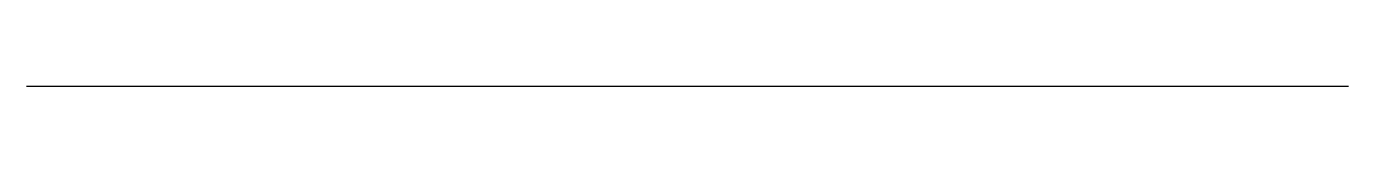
# Model space of a CAD drawing. Header units: millimetres. Extents: x 0 to 40, y 0 to 0.
import ezdxf

# ---------------------------------------------------------------- set-up
doc = ezdxf.new("R2010")
doc.units = ezdxf.units.MM

msp = doc.modelspace()

# ---------------------------------------------------------------- linework, layer by layer
msp.add_line((0, 0), (40, 0))
msp.add_line((0, 0), (40, 0))

doc.saveas('drawing.dxf')
